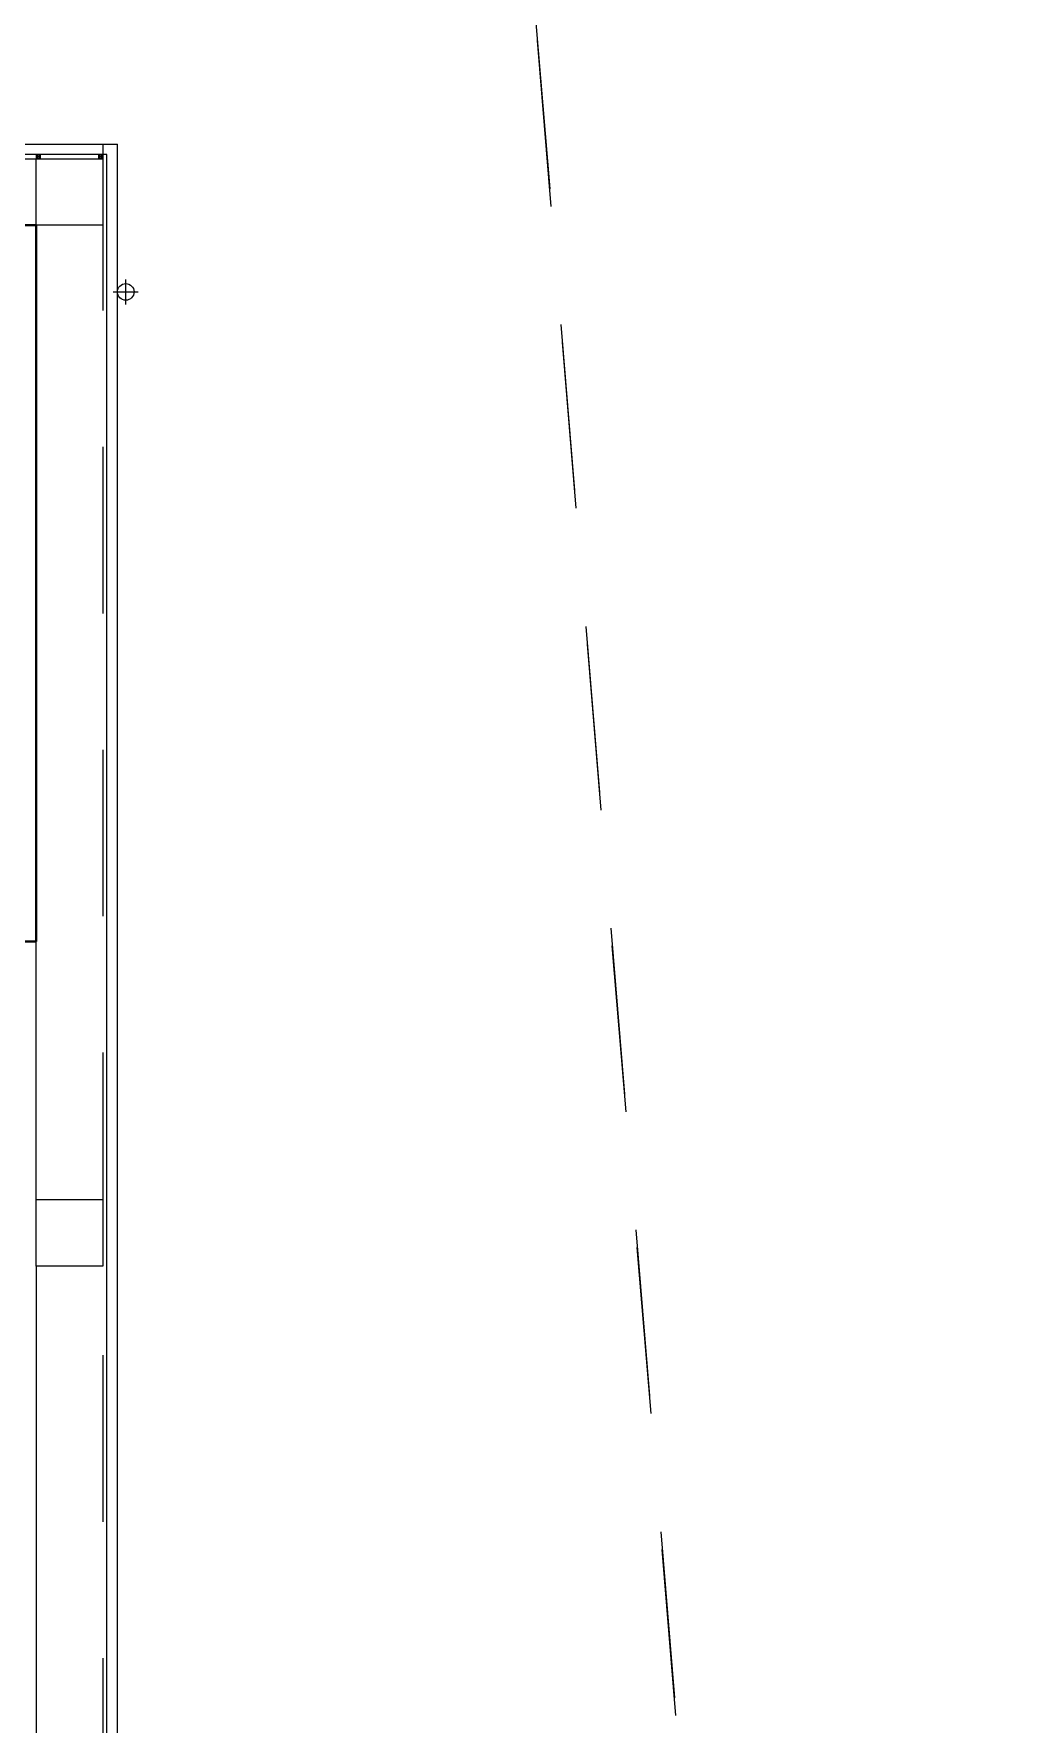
# Model space of a CAD drawing. Header units: millimetres. Extents: x 8456 to 190005487, y 619 to 455456909.
# Drawn here: x 213307 to 215135, y 157484 to 160610 of the extents above; entities that cross this region are included whole.
import ezdxf

# ---------------------------------------------------------------- set-up
doc = ezdxf.new("R2010")
doc.units = ezdxf.units.MM
doc.header["$LTSCALE"] = 400
doc.header["$MEASUREMENT"] = 0
doc.linetypes.add('CEN', pattern=[62, 60, -1, 0, -1])
doc.linetypes.add('HID', pattern=[2, 1.1, -0.9])
doc.layers.get('0').update_dxf_attribs({"linetype": 'CONTINUOUS'})
for name, color, linetype in [('CEN', 1, 'CEN'), ('COL', 2, 'CONTINUOUS'), ('FIN', 5, 'CONTINUOUS'), ('HID', 3, 'HID'), ('LSMD_CONT_LDREG_41500', 1, 'CONTINUOUS'), ('WAL', 3, 'CONTINUOUS'), ('우수홈통', 6, 'CONTINUOUS'), ('지하1층평면도$0$하지재', 6, 'CONTINUOUS'), ('판넬', 4, 'CONTINUOUS')]:
    doc.layers.add(name, color=color, linetype=linetype)
doc.layers.add('XR-평면도$0$A-CONC-LIN1', color=2, linetype='CONTINUOUS', lineweight=40)

# ---------------------------------------------------------------- blocks, each defined once
blk = doc.blocks.new('A$C2DB436D3')
at = {"color": 8}
for p, q in [((31056.5, 23780.6, 2515.7), (31045.5, 23780.6, 2515.7)), ((31045.5, 23780.6, 2515.7), (31045.5, 23769.6, 2515.7)), ((31045.5, 23769.6, 2515.7), (31056.5, 23769.6, 2515.7)), ((31056.5, 23769.6, 2515.7), (31056.5, 23780.6, 2515.7)), ((31221.5, 23780.6, 2515.7), (31210.5, 23780.6, 2515.7)), ((31210.5, 23780.6, 2515.7), (31210.5, 23769.6, 2515.7)), ((31210.5, 23769.6, 2515.7), (31221.5, 23769.6, 2515.7)), ((31221.5, 23769.6, 2515.7), (31221.5, 23780.6, 2515.7))]:
    blk.add_line(p, q, dxfattribs=at)
at = {"layer": 'CEN', "color": 8}
for p, q in [((31046, 23770.1, 2515.7), (31056, 23780, 2515.7)), ((31056, 23770.1, 2515.7), (31046, 23780, 2515.7)), ((31211, 23770.1, 2515.7), (31221, 23780, 2515.7)), ((31221, 23770.1, 2515.7), (31211, 23780, 2515.7))]:
    blk.add_line(p, q, dxfattribs=at)
at = {"layer": 'COL', "color": 8}
for p, q in [((31045.5, 23769.6, 2515.7), (31221.5, 23769.6, 2515.7)), ((31045.5, 23593.6, 2515.7), (31045.5, 23769.6, 2515.7)), ((31221.5, 23769.6, 2515.7), (31221.5, 23593.6, 2515.7)), ((31221.5, 23593.6, 2515.7), (31045.5, 23593.6, 2515.7)), ((31045.5, 21019.6, 2515.7), (31221.5, 21019.6, 2515.7)), ((31045.5, 20843.6, 2515.7), (31045.5, 21019.6, 2515.7)), ((31221.5, 21019.6, 2515.7), (31221.5, 20843.6, 2515.7)), ((31221.5, 20843.6, 2515.7), (31045.5, 20843.6, 2515.7))]:
    blk.add_line(p, q, dxfattribs=at)
at = {"layer": 'FIN', "color": 8}
blk.add_line((30336, 23769.6, 2515.7), (31045.5, 23769.6, 2515.7), dxfattribs=at)
at = {"layer": 'HID', "color": 8}
for p, q in [((26953.5, 23808.1, 2515.7), (31221.5, 23808.1, 2515.7)), ((31221.5, 23808.1, 2515.7), (31221.5, 11053.6, 2515.7))]:
    blk.add_line(p, q, dxfattribs=at)
at = {"layer": 'LSMD_CONT_LDREG_41500', "color": 8, "linetype": 'HID', "elevation": 2515.7, "flags": 128}
for points in [[(17212.2, 65.7), (17966.8, -22.9), (17539.5, 1571.8), (17289.1, 2506.4), (17529.3, 3502.9), (19376.8, 4439.7), (20140.8, 6536.6), (20640.9, 5723.6), (20588.9, 4219.3), (22297.4, 3709.1), (22361.8, 2886.9), (22411.8, 2866.1), (33052, 11120.6), (33650.8, 16196.9), (32798.6, 18900.7), (31773.3, 31291.9), (30247.9, 30323.4), (29871.4, 30577.7), (28487, 30921.1), (26736.1, 31086.9), (24854.9, 32082.7), (21445.7, 32129.3), (16944.6, 31638.4), (14473.1, 30802), (13998.1, 31724), (11611.8, 33774.8), (6996, 34750.1), (6518, 35309.6), (3389.6, 32810), (2417.2, 32818.4), (1737.3, 32446.9), (51.2, 32440.1), (-33, 32129.5), (2051.7, 24145.9), (2746, 23010), (2850.2, 21252.5), (2441.6, 19478.7), (1584.8, 16813.6), (1593.6, 14115.9), (2394.9, 11479.9), (3411.6, 10084), (7066.7, 7818), (7633, 7223.5), (8882.2, 5912.2), (11649.9, 4199.2), (13735.1, 3267.8), (15622.8, 2154.7), (16525.3, 152.6), (17212.2, 65.7)], [(1193.7, 27431.1), (1981.4, 27732.6), (1981.4, 27732.6), (1981.4, 27732.6), (1981.4, 27732.6), (2941.8, 30454.9), (2941.8, 30454.9), (3883.3, 32404.5), (7005.5, 34748.1), (11611.8, 33774.8), (13998.1, 31724), (14473.1, 30802), (16944.6, 31638.4), (21445.7, 32129.3), (24854.9, 32082.7), (26736.1, 31086.9), (28487, 30921.1), (29871.4, 30577.7), (30247.9, 30323.4), (31773.3, 31291.9), (32798.6, 18900.7), (33650.8, 16196.9), (33052, 11120.6), (22411.8, 2866.1), (22361.8, 2886.9), (22297.4, 3709.1), (20588.9, 4219.3), (20640.9, 5723.6), (20140.8, 6536.6), (19376.8, 4439.7), (17529.3, 3502.9), (17289.1, 2506.4), (17966.8, -22.9), (17212.2, 65.7), (16525.3, 152.6), (15622.8, 2154.7), (13735.1, 3267.8), (11649.9, 4199.2), (8882.2, 5912.2), (7633, 7223.5), (7066.7, 7818), (3411.6, 10084), (2394.9, 11479.9), (1593.6, 14115.9), (1584.8, 16813.6), (2441.6, 19478.7), (2850.2, 21252.5), (2746, 23010), (2051.7, 24145.9), (2147.3, 24556.1), (1929.1, 24615.2), (1669.8, 25607.6), (1193.7, 27431.1)]]:
    blk.add_lwpolyline(points, dxfattribs=at)
at = {"layer": 'WAL', "color": 8}
for p, q in [((31045.5, 21019.6, 2515.7), (31045.5, 21701.6, 2515.7)), ((31045.5, 20843.6, 2515.7), (31045.5, 18599.6, 2515.7))]:
    blk.add_line(p, q, dxfattribs=at)
at = {"layer": 'XR-평면도$0$A-CONC-LIN1', "color": 8}
for p, q in [((30275.5, 23593.6, 2515.7), (31045.5, 23593.6, 2515.7)), ((31045.5, 21701.6, 2515.7), (31045.5, 23593.6, 2515.7)), ((30275.5, 21701.6, 2515.7), (31045.5, 21701.6, 2515.7))]:
    blk.add_line(p, q, dxfattribs=at)
at = {"layer": '우수홈통', "color": 8}
for p, q in [((31282, 23384.6, 2515.7), (31282, 23450.6, 2515.7)), ((31249, 23417.6, 2515.7), (31315, 23417.6, 2515.7))]:
    blk.add_line(p, q, dxfattribs=at)
blk.add_circle((31282, 23417.6, 2515.7), 22, dxfattribs=at)
at = {"layer": '지하1층평면도$0$하지재', "color": 8}
for p, q in [((31056, 23780, 2515.7), (31046, 23780, 2515.7)), ((31046, 23780, 2515.7), (31046, 23770.1, 2515.7)), ((31046, 23770.1, 2515.7), (31056, 23770.1, 2515.7)), ((31056, 23770.1, 2515.7), (31056, 23780, 2515.7)), ((31221, 23780, 2515.7), (31211, 23780, 2515.7)), ((31211, 23780, 2515.7), (31211, 23770.1, 2515.7)), ((31211, 23770.1, 2515.7), (31221, 23770.1, 2515.7)), ((31221, 23770.1, 2515.7), (31221, 23780, 2515.7))]:
    blk.add_line(p, q, dxfattribs=at)
at = {"layer": '판넬', "color": 8}
for p, q in [((26909.5, 23808.1, 2515.7), (31260, 23808.1, 2515.7)), ((31260, 11053.6, 2515.7), (31260, 23808.1, 2515.7)), ((31232.5, 11053.6, 2515.7), (31232.5, 23780.6, 2515.7))]:
    blk.add_line(p, q, dxfattribs=at)
at = {"layer": '판넬', "color": 8, "linetype": 'Continuous'}
blk.add_line((31232.5, 23780.6, 2515.7), (26937, 23780.6, 2515.7), dxfattribs=at)

msp = doc.modelspace()

# ---------------------------------------------------------------- block references
at = {"xscale": 0.7, "yscale": 0.7, "zscale": 0.7}
msp.add_blockref('A$C2DB436D3', (191579.1, 143740.2, -160.1), dxfattribs=at)

doc.saveas('drawing.dxf')
